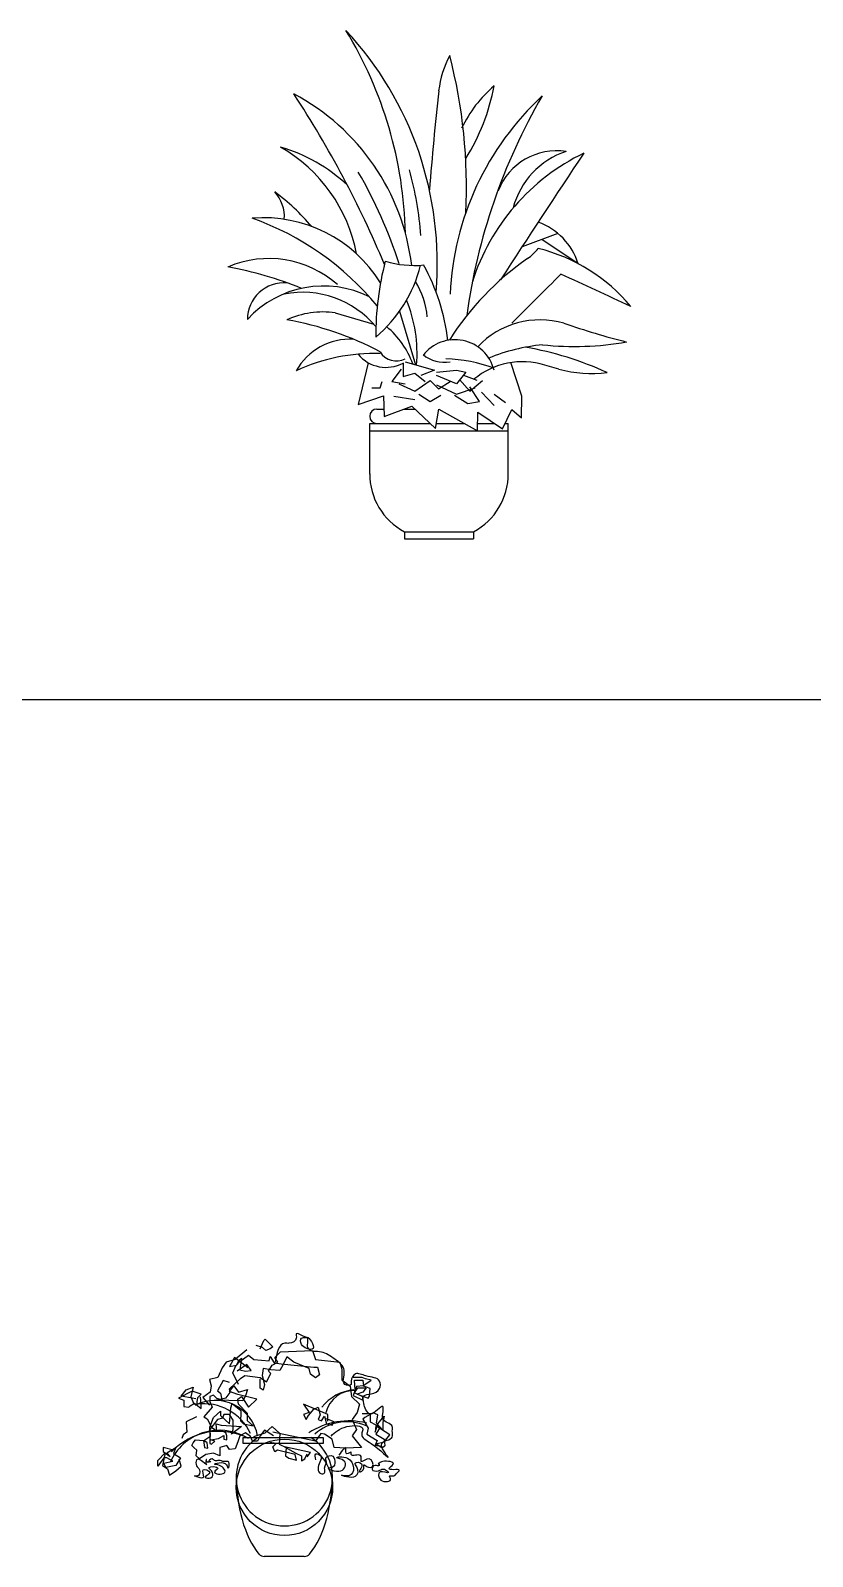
# Model space of a CAD drawing. Header units: millimetres. Extents: x 12377 to 30673, y 89761 to 101952.
# Drawn here: x 24415 to 25769, y 92832 to 95476 of the extents above; entities that cross this region are included whole.
import ezdxf

# ---------------------------------------------------------------- set-up
doc = ezdxf.new("R2010")
doc.units = ezdxf.units.MM
doc.layers.add('www.cad-blocks.net', color=7, linetype='Continuous')

# ---------------------------------------------------------------- blocks, each defined once
blk = doc.blocks.new('A$C720B2236')
for p, q in [((1143.1, 1058.3), (1018.6, 1012.5)), ((1213.3, 953.9), (1087.3, 1037.8)), ((371.9, 783.7), (505.7, 744)), ((594.5, 789.3), (649.3, 603.8)), ((599.8, 588.5), (567.2, 545.2)), ((607, 610.2), (607, 563.2)), ((614.2, 613.8), (715.5, 584.9)), ((715.5, 584.9), (668.5, 566.9)), ((722.7, 577.7), (791.4, 584.9)), ((791.4, 584.9), (824, 577.7)), ((1145.8, 588.5), (1097.3, 601.9)), ((527.4, 523.5), (534.7, 545.2)), ((567.2, 545.2), (614.2, 537.9)), ((592.5, 537.9), (646.8, 512.6)), ((607, 563.2), (646.8, 574.1)), ((646.8, 574.1), (682.9, 545.2)), ((646.8, 512.6), (701, 548.8)), ((701, 548.8), (729.9, 519.9)), ((791.4, 537.9), (722.7, 566.9)), ((722.7, 534.3), (791.4, 501.8)), ((729.9, 519.9), (769.7, 545.2)), ((824, 577.7), (791.4, 537.9)), ((802.3, 552.4), (838.4, 512.6)), ((863.8, 548.8), (816.7, 566.9)), ((838.4, 512.6), (881.8, 548.8)), ((498.5, 523.5), (527.4, 523.5)), ((574.4, 494.6), (646.8, 483.7)), ((661.2, 501.8), (701, 476.5)), ((701, 476.5), (737.2, 498.2)), ((784.2, 498.2), (831.2, 469.3)), ((791.4, 501.8), (856.5, 523.5)), ((831.2, 469.3), (871, 476.5)), ((871, 476.5), (838.4, 527.1)), ((878.2, 509), (921.6, 462)), ((921.6, 501.8), (961.4, 472.9)), ((516, 450), (540.2, 450)), ((609.7, 450), (648, 450)), ((491, 225), (491, 400)), ((491, 400), (700.5, 400)), ((491, 375), (971, 375)), ((722, 400), (819.2, 400)), ((864.9, 400), (923.5, 400)), ((960.4, 400), (971, 400)), ((971, 225), (971, 400)), ((611, 25), (611, 0)), ((611, 25), (851, 25)), ((851, 25), (851, 0)), ((611, 0), (851, 0))]:
    blk.add_line(p, q)
at = {"ltscale": 0.1}
for p, q in [((486, 610.7), (450.9, 465.4)), ((1018.2, 494.3), (980.1, 610.9)), ((450.9, 465.4), (538.9, 496.2)), ((538.9, 496.2), (540.9, 424.3)), ((1016.3, 419.2), (1018.2, 494.3)), ((540.9, 424.3), (637.2, 460.3)), ((637.2, 460.3), (718.8, 382.6)), ((718.8, 382.6), (731, 450)), ((731, 450), (864.7, 374.3)), ((864.7, 374.3), (865.3, 439.1)), ((865.3, 439.1), (951.4, 381.3)), ((951.4, 381.3), (983.5, 448.1)), ((983.5, 448.1), (1016.3, 419.2))]:
    blk.add_line(p, q, dxfattribs=at)
for centre, radius, start, end in [((-792.4, 1029), 1407.3, 1.2604, 31.3897), ((-457.2, 957.2), 1182.3, 355.1063, 42.8998), ((1081.7, 1509.8), 354.5, 152.1915, 172.9169), ((-986.2, 1220.3), 1812.4, 357.1652, 14.536), ((-2839.2, -464.2), 3665.7, 22.7162, 33.1835), ((-137.4, 853.7), 779.7, 6.9355, 61.9976), ((12466, 287.1), 11804.2, 173.84107, 175.51799), ((1766.7, 803.1), 998, 132.8168, 177.3786), ((1207.7, 1234.7), 440.6, 130.4107, 154.6446), ((216.9, 1700.7), 717.1, 327.7726, 349.513), ((2885.2, 493.8), 2076.8, 149.9035, 172.2401), ((-86.9, 887.3), 542, 10.6585, 60.2286), ((24.5, 811.9), 568.2, 46.7689, 73.8826), ((1554.6, 668), 742.1, 115.7094, 162.5223), ((1138.7, 1128.1), 217.3, 81.3091, 158.8344), ((29191.7, -17354.7), 33631.4, 146.23618, 147.12987), ((1258.4, 1077.4), 279.3, 108.1198, 165.525), ((-949.4, 460.1), 1619, 17.7479, 30.0844), ((-511.9, 962.2), 1183.7, 4.3078, 15.5135), ((-321.1, 559.3), 804.9, 40.5961, 53.0993), ((66.1, 1116.2), 129.4, 356.2283, 42.072), ((123.4, 636.6), 476.5, 31.7973, 94.7445), ((-253.3, 169.5), 1000.6, 39.64, 70.3001), ((997.4, 884.6), 226.8, 17.7922, 70.1274), ((931.2, 1123.9), 185.6, 304.8797, 320.7823), ((931.8, 422.8), 601, 39.5323, 76.2191), ((141.6, 614.5), 357.2, 48.325, 113.3563), ((1502.3, 710.7), 989.9, 165.2302, 180.6475), ((645, 1281.1), 333.3, 252.5752, 275.6886), ((1603.7, 159.1), 990.4, 124.8797, 147.6394), ((-242.9, -372.6), 1337.3, 68.1351, 79.5361), ((202.5, 1064.7), 479, 310.324, 345.9621), ((48.8, 603.4), 718, 6.798, 28.8091), ((-363390779.3, 363634660.5), 514084813.6, 314.98091649, 314.980943308), ((-6297.5, -15466.4), 17998.6, 64.69641, 65.54588), ((195.6, 759.9), 128.1, 86.1529, 179.5433), ((330.6, 519.2), 357.3, 63.4264, 137.4346), ((257.1, 520), 334.7, 40.1784, 100.7414), ((427.1, 749.7), 263.8, 4.2524, 32.6226), ((173.5, 643.6), 481.6, 355.123, 22.4455), ((330.3, 479.5), 307.1, 82.2156, 114.2998), ((15.5, -317.6), 1093.3, 62.1009, 80.0718), ((1081.4, 462), 297.2, 73.8796, 136.6227), ((2069.8, 3376.4), 2780.6, 250.9874, 255.6585), ((423.9, 476.8), 215.6, 87.1384, 150.558), ((359.4, 506.3), 298, 19.6357, 50.1855), ((786.6, 551.5), 139.1, 13.8994, 142.8484), ((510.2, -10.9), 653.9, 88.487, 114.7791), ((547.4, 719.7), 125.1, 219.3887, 298.4696), ((583.2, 682.4), 65.5, 211.0067, 298.2752), ((749.8, 727.3), 115.2, 229.9388, 279.9434), ((1152.9, 16.7), 659, 95.492, 112.2297), ((831.7, -473), 1154.6, 65.3394, 80.0796), ((1200.1, 1729.8), 1062.7, 264.0438, 279.8022), ((729.9, 53.2), 572.1, 70.4168, 87.4571), ((1019.3, 353), 260.9, 72.6033, 129.8513), ((1262.4, 1030.7), 457.3, 255.2296, 276.4017), ((516, 425), 25, 90, 270), ((718.6, 225.6), 227.6, 179.8573, 241.7848), ((743.4, 225.6), 227.6, 298.2152, 0.1427)]:
    blk.add_arc(centre, radius, start, end)
blk = doc.blocks.new('A$C439E0AB9')
for p, q in [((177.4, 360.1), (184.1, 374.4)), ((184.1, 374.4), (186.3, 376.6)), ((186.3, 376.6), (199.5, 363.4)), ((133.2, 344.6), (124.4, 329.2)), ((156.4, 327), (133.2, 344.6)), ((154.7, 358.1), (134.4, 341.3)), ((142.1, 338), (157.5, 349)), ((157.5, 349), (166.4, 341.3)), ((181.8, 362.3), (170.8, 365.6)), ((187.4, 356.8), (181.8, 362.3)), ((195.1, 360.1), (187.4, 356.8)), ((192.9, 339.1), (195.1, 346.8)), ((199.5, 363.4), (195.1, 360.1)), ((195.1, 346.8), (201.7, 335.8)), ((202.8, 344.6), (212.8, 354.6)), ((208.4, 336.9), (202.8, 344.6)), ((212.8, 354.6), (268, 356.8)), ((223.8, 345.7), (217.2, 332.5)), ((236, 336.9), (223.8, 345.7)), ((268, 356.8), (273.6, 341.3)), ((111.6, 326.9), (104.4, 310.1)), ((118.8, 336.5), (111.6, 326.9)), ((134.4, 341.3), (118.8, 336.5)), ((124.4, 329.2), (136.5, 331.4)), ((129.9, 318.1), (135.4, 330.3)), ((139.9, 298.2), (129.9, 318.1)), ((135.4, 330.3), (142.1, 338)), ((136.5, 331.4), (141, 340.2)), ((154.2, 332.5), (137.6, 321.4)), ((141, 340.2), (145.4, 343.5)), ((145.4, 343.5), (142.1, 323.6)), ((142.1, 323.6), (152, 321.4)), ((152, 321.4), (162, 322.5)), ((162, 322.5), (154.2, 332.5)), ((166.4, 341.3), (192.9, 339.1)), ((183, 325.9), (180.7, 313.7)), ((196.2, 323.6), (183, 325.9)), ((191.8, 321.4), (198.4, 331.4)), ((196.2, 317), (191.8, 321.4)), ((211.7, 322.5), (196.2, 323.6)), ((198.4, 331.4), (208.4, 336.9)), ((201.7, 335.8), (213.9, 333.6)), ((217.2, 332.5), (211.7, 322.5)), ((213.9, 333.6), (270.3, 328.1)), ((262.5, 325.9), (236, 336.9)), ((264.7, 315.9), (262.5, 325.9)), ((270.3, 328.1), (276.9, 328.1)), ((273.6, 341.3), (315.6, 336.9)), ((276.9, 328.1), (280.2, 314.8)), ((315.6, 336.9), (318.9, 324.7)), ((318.9, 324.7), (318.9, 306)), ((49.2, 288.6), (61.2, 293.4)), ((61.2, 293.4), (57.6, 276.6)), ((104.4, 310.1), (90, 306.6)), ((90, 306.6), (92.4, 295.8)), ((92.4, 295.8), (91.2, 285)), ((113.3, 304.9), (103.4, 287.2)), ((124.4, 301.6), (113.3, 304.9)), ((124.4, 290.5), (143.2, 308.2)), ((124.4, 286.1), (132.1, 296)), ((132.1, 296), (139.9, 285)), ((143.2, 308.2), (150.9, 313.7)), ((150.9, 313.7), (177.4, 310.4)), ((177.4, 310.4), (188.5, 302.7)), ((177.4, 291.6), (177.4, 307.1)), ((183, 288.3), (177.4, 291.6)), ((180.7, 313.7), (185.2, 298.2)), ((185.2, 298.2), (183, 288.3)), ((188.5, 302.7), (196.2, 317)), ((273.6, 309.3), (264.7, 315.9)), ((280.2, 314.8), (273.6, 309.3)), ((318.9, 306), (333.2, 294.9)), ((333.2, 294.9), (335.5, 277.3)), ((353.9, 310.1), (338.3, 310.1)), ((344.3, 294.6), (338.3, 279)), ((340.7, 305.4), (355.1, 305.4)), ((341.9, 288.6), (340.7, 305.4)), ((340.7, 283.8), (346.7, 292.2)), ((356.3, 295.8), (344.3, 294.6)), ((346.7, 292.2), (361.1, 292.2)), ((359.9, 307.8), (353.9, 310.1)), ((355.1, 295.8), (369.5, 305.4)), ((355.1, 305.4), (356.3, 295.8)), ((368.3, 291), (355.1, 295.8)), ((361.1, 292.2), (355.1, 285)), ((369.5, 305.4), (359.9, 307.8)), ((367.1, 277.8), (368.3, 291)), ((60, 286.2), (36, 274.2)), ((36, 274.2), (45.6, 270.6)), ((40.8, 277.8), (49.2, 288.6)), ((66, 273), (40.8, 277.8)), ((45.6, 270.6), (45.6, 259.8)), ((56.4, 261), (63.6, 265.8)), ((57.6, 276.6), (62.4, 264.6)), ((75.6, 281.4), (60, 286.2)), ((62.4, 264.6), (68.4, 262.2)), ((63.6, 265.8), (75.6, 256.2)), ((68.4, 268.2), (69.6, 275.4)), ((68.4, 262.2), (68.4, 268.2)), ((69.6, 275.4), (75.6, 281.4)), ((75.6, 263.4), (74.4, 276.6)), ((91.2, 285), (78, 275.4)), ((78, 275.4), (90, 262.2)), ((96.8, 279.5), (90.1, 277.3)), ((90.1, 277.3), (90.1, 268.4)), ((90.1, 268.4), (94.5, 258.5)), ((102.3, 274), (96.8, 279.5)), ((99, 270.6), (118.9, 275.1)), ((147.6, 269.5), (99, 270.6)), ((111.1, 271.7), (102.3, 274)), ((103.4, 287.2), (108.9, 282.8)), ((108.9, 282.8), (111.1, 271.7)), ((118.9, 275.1), (125.5, 283.9)), ((125.5, 283.9), (124.4, 290.5)), ((138.7, 280.6), (124.4, 286.1)), ((126.6, 257.4), (128.8, 265.1)), ((128.8, 265.1), (144.3, 253)), ((171.9, 272.8), (138.7, 280.6)), ((138.7, 272.8), (145.4, 277.3)), ((139.9, 264), (138.7, 272.8)), ((139.9, 285), (155.3, 289.4)), ((145.4, 277.3), (147.6, 274)), ((152, 278.4), (147.6, 269.5)), ((147.6, 274), (157.5, 258.5)), ((155.3, 289.4), (152, 278.4)), ((157.5, 258.5), (171.9, 272.8)), ((335.5, 277.3), (349.8, 264)), ((338.3, 279), (355.1, 270.6)), ((355.1, 276.6), (340.7, 283.8)), ((355.1, 285), (345.5, 281.4)), ((345.5, 281.4), (364.7, 274.2)), ((355.1, 270.6), (355.1, 276.6)), ((364.7, 274.2), (367.1, 277.8)), ((45.6, 259.8), (54, 258.6)), ((67.2, 241.8), (49.2, 233.4)), ((54, 258.6), (56.4, 261)), ((75.6, 256.2), (75.6, 263.4)), ((94.5, 258.5), (80.2, 241.9)), ((80.2, 241.9), (85.7, 238.6)), ((85.7, 238.6), (93.4, 224.3)), ((90.1, 224.3), (96.8, 240.8)), ((96.8, 240.8), (108.9, 251.9)), ((112.2, 239.7), (103.4, 237.5)), ((108.9, 251.9), (108.9, 244.1)), ((108.9, 244.1), (124.4, 229.8)), ((114.4, 246.3), (112.2, 239.7)), ((124.4, 246.3), (114.4, 246.3)), ((124.4, 229.8), (126.6, 257.4)), ((131, 236.4), (124.4, 246.3)), ((155.3, 247.5), (139.9, 264)), ((144.3, 248.6), (143.2, 235.3)), ((144.3, 253), (144.3, 248.6)), ((155.3, 235.3), (155.3, 247.5)), ((252.6, 264), (262.5, 249.7)), ((294.6, 246.3), (252.6, 264)), ((262.5, 249.7), (252.6, 246.3)), ((252.6, 246.3), (257, 237.5)), ((257, 237.5), (261.4, 244.1)), ((261.4, 244.1), (270.3, 255.2)), ((270.3, 255.2), (278, 258.5)), ((278, 258.5), (281.3, 245.2)), ((281.3, 245.2), (278, 237.5)), ((283.5, 235.3), (289, 243)), ((289, 243), (292.4, 229.8)), ((305.6, 233.1), (292.4, 238.6)), ((294.6, 234.2), (294.6, 246.3)), ((345.4, 249.7), (336.6, 237.5)), ((349.8, 264), (345.4, 249.7)), ((353.9, 247.8), (368.3, 247.8)), ((358.7, 240.6), (355.1, 238.2)), ((355.1, 238.2), (364.7, 222.6)), ((373.1, 249), (358.7, 240.6)), ((368.3, 247.8), (368.3, 233.4)), ((381.5, 245.4), (373.1, 249)), ((379.1, 231), (381.5, 245.4)), ((381.5, 229.8), (392.3, 243)), ((392.3, 243), (389.9, 232.2)), ((50.4, 215.5), (44.4, 210.7)), ((49.2, 233.4), (50.4, 215.5)), ((103.4, 237.5), (90.1, 219.8)), ((91.2, 207.7), (90.1, 224.3)), ((90.1, 219.8), (91.2, 207.7)), ((93.4, 224.3), (99, 219.8)), ((101.2, 229.8), (110, 227.6)), ((102.3, 216.5), (101.2, 229.8)), ((108.9, 218.7), (102.3, 216.5)), ((117.8, 214.3), (108.9, 218.7)), ((110, 227.6), (145.4, 225.4)), ((120, 208.8), (117.8, 214.3)), ((145.4, 225.4), (127.7, 212.1)), ((127.7, 212.1), (131, 219.8)), ((131, 227.6), (131, 236.4)), ((131, 219.8), (131, 227.6)), ((152, 214.3), (142.1, 208.8)), ((143.2, 235.3), (148.7, 229.8)), ((148.7, 229.8), (165.3, 226.5)), ((160.8, 207.7), (152, 214.3)), ((165.3, 226.5), (155.3, 235.3)), ((166.4, 207.7), (186.3, 214.3)), ((185.2, 218.7), (177.4, 208.8)), ((200.6, 208.8), (185.2, 218.7)), ((186.3, 214.3), (198.4, 225.4)), ((198.4, 225.4), (211.7, 213.2)), ((273.6, 200), (199.5, 215.4)), ((211.7, 213.2), (210.6, 194.5)), ((282.4, 213.2), (273.6, 200)), ((278, 237.5), (283.5, 235.3)), ((289, 212.1), (282.4, 213.2)), ((302.3, 203.3), (289, 212.1)), ((292.4, 229.8), (302.3, 227.6)), ((302.3, 227.6), (305.6, 233.1)), ((336.6, 237.5), (344.3, 219.8)), ((344.3, 219.8), (336.6, 208.8)), ((364.7, 222.6), (362.3, 211.9)), ((362.3, 211.9), (380.3, 201.1)), ((368.3, 233.4), (385.1, 223.8)), ((376.7, 215.5), (381.5, 229.8)), ((377.9, 226.2), (376.7, 215.5)), ((401.9, 210.7), (377.9, 226.2)), ((385.1, 223.8), (377.9, 211.9)), ((377.9, 211.9), (392.3, 203.5)), ((389.9, 219.1), (379.1, 231)), ((389.9, 232.2), (389.9, 219.1)), ((9.6, 189.1), (9.6, 181.9)), ((27.6, 184.3), (9.6, 189.1)), ((15.6, 179.5), (31.2, 189.1)), ((31.2, 189.1), (27.6, 178.3)), ((44.4, 210.7), (42, 204.7)), ((59.2, 192.2), (61.4, 196.7)), ((62.5, 188.9), (59.2, 192.2)), ((61.4, 196.7), (65.8, 202.2)), ((68, 184.5), (62.5, 188.9)), ((65.8, 202.2), (79.1, 201.1)), ((79.1, 201.1), (81.3, 188.9)), ((80.2, 201.1), (90.1, 207.7)), ((85.7, 196.7), (80.2, 201.1)), ((81.3, 188.9), (86.8, 187.8)), ((86.8, 187.8), (85.7, 196.7)), ((90.1, 207.7), (90.1, 195.6)), ((90.1, 195.6), (93.4, 194.5)), ((92.3, 202.2), (105.6, 204.4)), ((99, 200), (92.3, 202.2)), ((93.4, 194.5), (99, 200)), ((105.6, 204.4), (114.4, 209.9)), ((120, 192.2), (107.8, 188.9)), ((107.8, 188.9), (107.8, 182.3)), ((114.4, 209.9), (114.4, 203.3)), ((114.4, 203.3), (120, 202.2)), ((120, 202.2), (120, 208.8)), ((124.4, 185.6), (120, 192.2)), ((134.3, 186.7), (124.4, 185.6)), ((138.7, 198.9), (134.3, 186.7)), ((142.1, 208.8), (138.7, 198.9)), ((148.1, 195.8), (148.1, 206.4)), ((148.1, 206.4), (286.4, 206.4)), ((286.4, 195.8), (148.1, 195.8)), ((164.2, 200), (160.8, 207.7)), ((173, 200), (164.2, 200)), ((177.4, 208.8), (173, 200)), ((205.1, 195.6), (194, 197.8)), ((199.5, 190), (205.1, 195.6)), ((202.8, 181.2), (199.5, 190)), ((210.6, 194.5), (222.7, 188.9)), ((219.4, 190), (239.3, 179)), ((264.7, 180.1), (219.4, 190)), ((222.7, 188.9), (221.6, 174.6)), ((286.4, 206.4), (286.4, 195.8)), ((305.6, 188.9), (302.3, 203.3)), ((325.5, 187.8), (305.6, 188.9)), ((353.1, 188.9), (325.5, 187.8)), ((336.6, 208.8), (353.1, 188.9)), ((380.3, 201.1), (376.7, 192.7)), ((376.7, 192.7), (388.7, 190.3)), ((377.9, 195.1), (392.3, 198.7)), ((388.7, 187.9), (377.9, 195.1)), ((393.5, 191.5), (388.7, 187.9)), ((392.3, 198.7), (401.9, 210.7)), ((392.3, 203.5), (393.5, 191.5)), ((0, 166.3), (13.2, 179.5)), ((10.8, 171.1), (0, 156.7)), ((0, 156.7), (0, 166.3)), ((13.2, 179.5), (8.4, 157.9)), ((9.6, 181.9), (21.6, 173.5)), ((15.6, 171.1), (10.8, 171.1)), ((10.8, 161.5), (26.4, 165.1)), ((14.4, 154.3), (10.8, 161.5)), ((21.6, 173.5), (15.6, 179.5)), ((26.4, 165.1), (15.6, 171.1)), ((27.6, 178.3), (39.6, 171.1)), ((39.6, 171.1), (31.2, 157.9)), ((40.8, 156.7), (37.2, 168.7)), ((66.9, 174.6), (68, 184.5)), ((72.4, 169.1), (66.9, 174.6)), ((83.5, 176.8), (72.4, 169.1)), ((96.8, 179), (83.5, 176.8)), ((107.8, 174.6), (96.8, 179)), ((107.8, 182.3), (107.8, 174.6)), ((207.3, 184.5), (202.8, 181.2)), ((238.2, 176.8), (207.3, 184.5)), ((221.6, 174.6), (227.2, 170.2)), ((227.2, 170.2), (240.4, 166.8)), ((240.4, 166.8), (238.2, 176.8)), ((239.3, 179), (249.3, 174.6)), ((249.3, 174.6), (249.3, 165.7)), ((249.3, 165.7), (254.8, 169.1)), ((254.8, 169.1), (259.2, 177.9)), ((259.2, 172.4), (264.7, 180.1)), ((8.4, 157.9), (16.8, 151.9)), ((31.2, 157.9), (14.4, 154.3)), ((16.8, 151.9), (20.4, 141.1)), ((20.4, 141.1), (31.2, 148.3)), ((31.2, 148.3), (40.8, 156.7)), ((254, 0), (184.7, 0))]:
    blk.add_line(p, q)
blk.add_circle((219.5, 119.8), 83.5)
for centre, radius, start, end in [((99.6, 196), 74.5, 9.9249, 117.9203), ((79.3, 174.4), 90.4, 25.4768, 97.1498), ((346.4, 210.1), 78.8, 95.024, 141.9839), ((339.3, 238.6), 48.9, 85.5818, 167.6866), ((107.1, 124.9), 93.8, 60.577, 155.6871), ((106.1, 103.9), 112.9, 62.9044, 136.7718), ((331.1, 107.4), 127.5, 75.841, 123.0688), ((327.5, 152.1), 81.4, 65.6697, 132.738), ((219.5, 136.5), 83.5, 123.2419, 56.7581), ((184.7, 12), 12, 219.9288, 270), ((254, 12), 12, 270, 320.0712)]:
    blk.add_arc(centre, radius, start, end)
for start_param, end_param in [(7.832505, 8.86877), (3.697601, 4.759312)]:
    blk.add_ellipse((219.3, 140), major_axis=(0, 159.8), ratio=0.520104, start_param=start_param, end_param=end_param)
for points in [[(300.4, 208.7), (327.8, 225.1), (355.2, 219.7), (353.4, 212.4), (369.8, 195.9), (399.1, 172.2), (388.1, 195.9), (406.4, 206.9), (406.4, 217.8), (406.4, 225.1), (389.9, 237.9), (389.9, 247), (389.9, 259.8), (368, 247), (360.7, 254.4), (357, 265.3), (357, 278.1), (369.8, 281.7), (384.4, 290.9), (384.4, 303.7), (360.7, 312.8), (342.4, 316.4), (335.1, 303.7), (335.1, 298.2), (324.1, 298.2), (322.3, 311), (322.3, 325.6), (304, 343.8), (280.3, 354.8), (265.6, 356.6), (260.2, 362.1), (260.2, 373), (260.2, 378.5), (269.3, 360.3), (258.3, 360.3), (249.2, 367.6), (249.2, 378.5), (262, 378.5), (251, 382.2), (240.1, 385.8), (240.1, 378.5), (227.3, 369.4), (220, 369.4), (203.5, 336.5)], [(274, 167.3), (274, 177.7), (282.5, 173.9), (280.6, 163.6), (282.5, 143.8), (289.1, 144.7), (289.1, 153.2), (292, 166.4), (291, 168.3), (300.5, 174.9), (302.3, 154.1), (295.7, 153.2), (317.4, 148.5), (323.1, 165.4), (309.9, 171.1), (328.8, 170.2), (331.6, 140), (318.4, 140.9), (342.9, 139), (344.8, 155.1), (342, 161.7), (353.3, 160.7), (349.5, 146.6), (357.1, 153.2), (357.1, 158.8), (361.8, 156), (372.2, 156), (366.5, 169.2), (352.3, 164.5), (352.3, 173), (349.5, 175.8), (340.1, 174.9), (335.4, 176.8), (335.4, 180.5), (327.8, 177.7), (325.9, 187.1), (313.7, 175.8)], [(83.5, 159.8), (67.4, 167.3), (67.4, 157), (72.2, 150.4), (67.4, 139), (63.7, 140), (69.3, 138.1), (79.7, 138.1), (78.8, 150.4), (90.1, 145.6), (82.5, 137.2), (92, 136.2), (94.8, 145.6), (89.1, 154.1), (104.2, 153.2), (98.6, 146.6), (115.5, 144.7), (107.1, 157.9), (98.6, 159.8), (119.3, 158.8), (122.2, 153.2), (123.1, 163.6), (115.5, 164.5), (106.1, 166.4), (98.6, 166.4), (93.8, 169.2), (89.1, 164.5), (92, 164.5), (84.4, 164.5), (84.4, 168.3), (83.5, 161.7), (85.4, 158.8)], [(381.6, 160.7), (390.1, 164.5), (408, 159.8), (400.5, 152.2), (408.9, 150.4), (418.4, 149.4), (414.6, 144.7), (408.9, 140), (401.4, 139), (403.3, 135.3), (386.3, 132.4), (385.4, 146.6), (399.5, 145.6), (394.8, 150.4), (386.3, 150.4), (382.5, 148.5), (371.2, 151.3), (376.9, 157.9), (383.5, 157.9), (383.5, 159.8), (381.6, 160.7)]]:
    blk.add_spline(points, degree=3)
blk = doc.blocks.new('FORMAT')
at = {"layer": 'www.cad-blocks.net', "color": 155, "true_color": 0x546d8e}
blk.add_line((13495.8, 94316.9), (30672.7, 94316.9), dxfattribs=at)

msp = doc.modelspace()

# ---------------------------------------------------------------- block references
at = {"xscale": 0.5, "yscale": 0.5, "zscale": 0.5}
msp.add_blockref('A$C720B2236', (24757, 94595.2), dxfattribs=at)
msp.add_blockref('A$C439E0AB9', (24635.3, 92831.9))
at = {"layer": 'www.cad-blocks.net'}
msp.add_blockref('FORMAT', (0, 0), dxfattribs=at)

doc.saveas('drawing.dxf')
